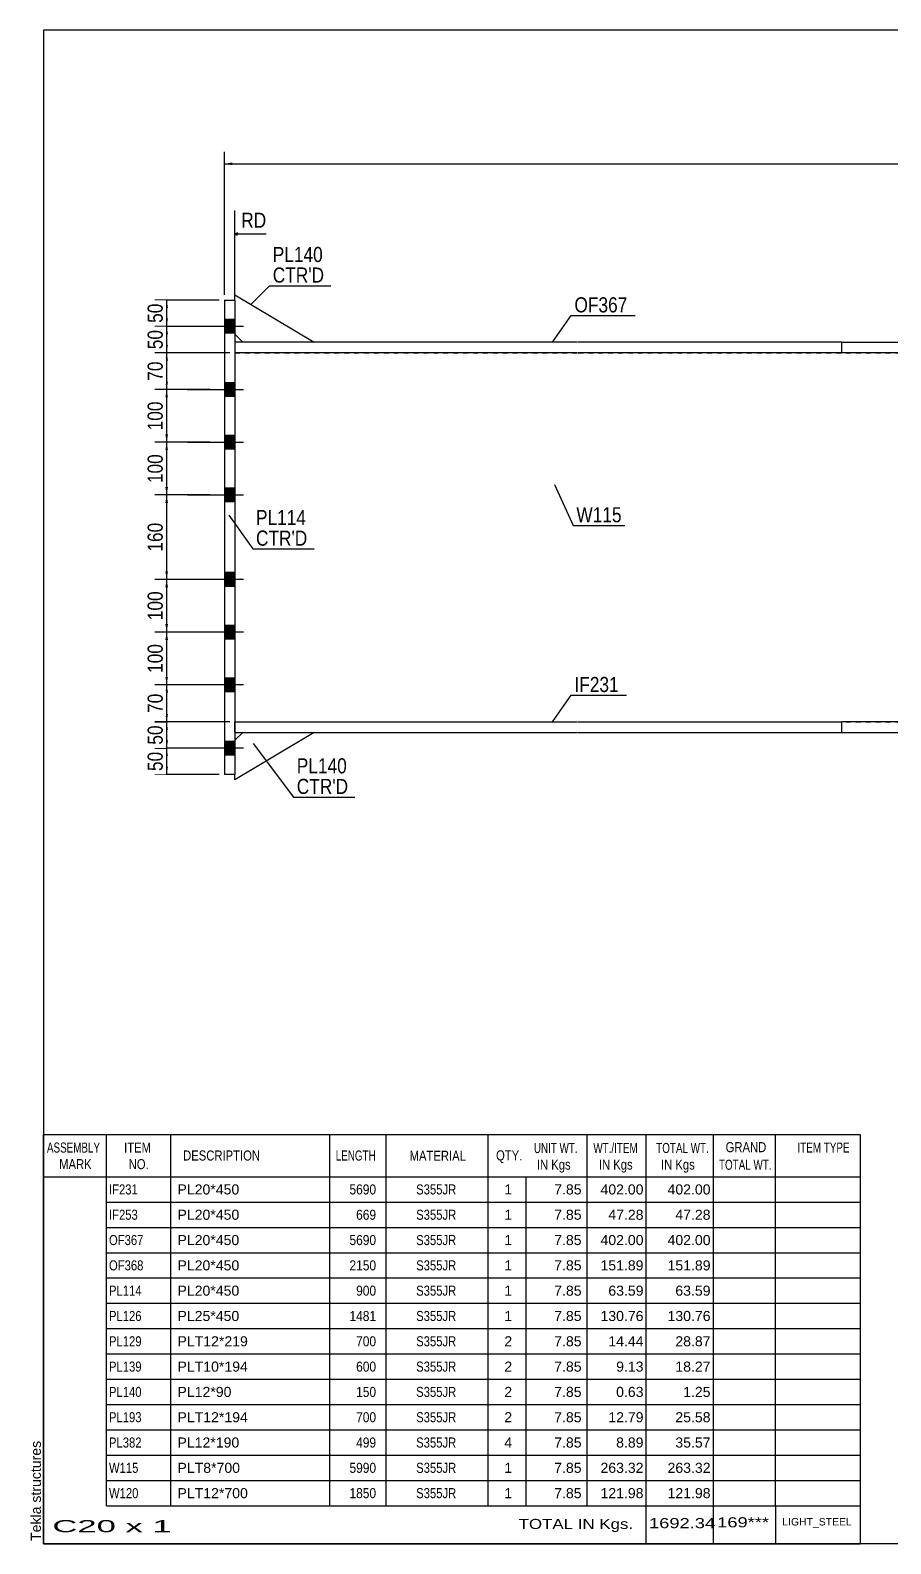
# Model space of a CAD drawing. Header units: millimetres. Extents: x -338 to 74, y -156 to 131.
# Drawn here: x -338.3 to -175.1, y -155.9 to 131.2 of the extents above; entities that cross this region are included whole.
import ezdxf

# ---------------------------------------------------------------- set-up
doc = ezdxf.new("R2010")
doc.units = ezdxf.units.MM
doc.linetypes.add('DXK_LINE_DOT1', pattern=[1.8814, 0.9407, -0.9407])
doc.styles.add('Arial', font='ARIAL.TTF', dxfattribs={"height": 0.2})
doc.styles.add('Arial Narrow', font='ARIALN.TTF', dxfattribs={"height": 0.2})

# ---------------------------------------------------------------- blocks, each defined once
blk = doc.blocks.new('Unknown-622253017-1209')
at = {"color": 5, "linetype": 'Continuous'}
for p, q in [((74.18, 131.16), (-335.82, 131.16)), ((-335.82, 131.16), (-335.82, -155.84)), ((74.18, -155.84), (74.18, 131.16)), ((-335.82, -155.84), (74.18, -155.84))]:
    blk.add_line(p, q, dxfattribs=at)
at = {"color": 174, "linetype": 'Continuous', "style": 'Arial'}
blk.add_text('Tekla structures', height=1.9102, rotation=90, dxfattribs=at).set_placement((-336.32, -155.34))
blk = doc.blocks.new('Bolt-622253017-1233 - 1230')
at = {"linetype": 'Continuous'}
for points in [[(-301.5, 76.3), (-301.5, 73.7), (-299.5, 73.7), (-299.5, 76.3)], [(-301.5, 76.3), (-301.5, 73.7), (-299.5, 73.7), (-299.5, 76.3)], [(-301.5, 64.3), (-301.5, 61.7), (-299.5, 61.7), (-299.5, 64.3)], [(-301.5, 64.3), (-301.5, 61.7), (-299.5, 61.7), (-299.5, 64.3)], [(-301.5, 54.3), (-301.5, 51.7), (-299.5, 51.7), (-299.5, 54.3)], [(-301.5, 54.3), (-301.5, 51.7), (-299.5, 51.7), (-299.5, 54.3)], [(-301.5, 44.3), (-301.5, 41.7), (-299.5, 41.7), (-299.5, 44.3)], [(-301.5, 44.3), (-301.5, 41.7), (-299.5, 41.7), (-299.5, 44.3)], [(-301.5, 28.3), (-301.5, 25.7), (-299.5, 25.7), (-299.5, 28.3)], [(-301.5, 28.3), (-301.5, 25.7), (-299.5, 25.7), (-299.5, 28.3)], [(-301.5, 18.3), (-301.5, 15.7), (-299.5, 15.7), (-299.5, 18.3)], [(-301.5, 18.3), (-301.5, 15.7), (-299.5, 15.7), (-299.5, 18.3)], [(-301.5, 8.3), (-301.5, 5.7), (-299.5, 5.7), (-299.5, 8.3)], [(-301.5, 8.3), (-301.5, 5.7), (-299.5, 5.7), (-299.5, 8.3)], [(-301.5, -3.7), (-301.5, -6.3), (-299.5, -6.3), (-299.5, -3.7)], [(-301.5, -3.7), (-301.5, -6.3), (-299.5, -6.3), (-299.5, -3.7)]]:
    blk.add_hatch(color=3, dxfattribs=at).paths.add_polyline_path(points)
at = {"color": 3, "linetype": 'Continuous'}
for p, q in [((-297.91, 75), (-308.5, 75)), ((-297.91, 75), (-308.5, 75)), ((-299.5, 76.3), (-301.5, 76.3)), ((-299.5, 76.3), (-301.5, 76.3)), ((-299.5, 73.7), (-301.5, 73.7)), ((-299.5, 73.7), (-301.5, 73.7)), ((-299.5, 64.3), (-301.5, 64.3)), ((-299.5, 64.3), (-301.5, 64.3)), ((-297.91, 63), (-308.5, 63)), ((-297.91, 63), (-308.5, 63)), ((-299.5, 61.7), (-301.5, 61.7)), ((-299.5, 61.7), (-301.5, 61.7)), ((-297.91, 53), (-308.5, 53)), ((-297.91, 53), (-308.5, 53)), ((-299.5, 54.3), (-301.5, 54.3)), ((-299.5, 54.3), (-301.5, 54.3)), ((-299.5, 51.7), (-301.5, 51.7)), ((-299.5, 51.7), (-301.5, 51.7)), ((-299.5, 44.3), (-301.5, 44.3)), ((-299.5, 44.3), (-301.5, 44.3)), ((-297.91, 43), (-308.5, 43)), ((-297.91, 43), (-308.5, 43)), ((-299.5, 41.7), (-301.5, 41.7)), ((-299.5, 41.7), (-301.5, 41.7)), ((-297.91, 27), (-308.5, 27)), ((-297.91, 27), (-308.5, 27)), ((-299.5, 28.3), (-301.5, 28.3)), ((-299.5, 28.3), (-301.5, 28.3)), ((-299.5, 25.7), (-301.5, 25.7)), ((-299.5, 25.7), (-301.5, 25.7)), ((-299.5, 18.3), (-301.5, 18.3)), ((-299.5, 18.3), (-301.5, 18.3)), ((-297.91, 17), (-308.5, 17)), ((-297.91, 17), (-308.5, 17)), ((-299.5, 15.7), (-301.5, 15.7)), ((-299.5, 15.7), (-301.5, 15.7)), ((-297.91, 7), (-308.5, 7)), ((-297.91, 7), (-308.5, 7)), ((-299.5, 8.3), (-301.5, 8.3)), ((-299.5, 8.3), (-301.5, 8.3)), ((-299.5, 5.7), (-301.5, 5.7)), ((-299.5, 5.7), (-301.5, 5.7)), ((-297.91, -5), (-308.5, -5)), ((-297.91, -5), (-308.5, -5)), ((-299.5, -3.7), (-301.5, -3.7)), ((-299.5, -3.7), (-301.5, -3.7)), ((-299.5, -6.3), (-301.5, -6.3)), ((-299.5, -6.3), (-301.5, -6.3))]:
    blk.add_line(p, q, dxfattribs=at)
blk = doc.blocks.new('Part-622253017-1252 - 1230')
at = {"color": 7, "linetype": 'DXK_LINE_DOT1'}
for p, q in [((-299.5, 70), (-299.5, 0)), ((-299.5, 70), (-234.5, 70)), ((-234.4, 70), (-154.4, 70)), ((-154.4, 70), (-154.4, 0)), ((-299.5, 0), (-234.5, 0)), ((-234.4, 0), (-154.4, 0))]:
    blk.add_line(p, q, dxfattribs=at)
blk = doc.blocks.new('Part-622253017-1305 - 1230')
at = {"color": 2, "linetype": 'Continuous'}
for p, q in [((-299.5, 80), (-299.5, 81)), ((-299.5, 81), (-284.5, 72)), ((-299.5, 73.5), (-298, 72))]:
    blk.add_line(p, q, dxfattribs=at)
at = {"color": 7, "linetype": 'DXK_LINE_DOT1'}
for p, q in [((-299.5, 80), (-299.5, 73.5)), ((-284.5, 72), (-298, 72))]:
    blk.add_line(p, q, dxfattribs=at)
blk = doc.blocks.new('Part-622253017-1310 - 1230')
at = {"color": 2, "linetype": 'Continuous'}
for p, q in [((-284.5, -2), (-299.5, -11)), ((-298, -2), (-299.5, -3.5)), ((-299.5, -11), (-299.5, -10))]:
    blk.add_line(p, q, dxfattribs=at)
at = {"color": 7, "linetype": 'DXK_LINE_DOT1'}
for p, q in [((-298, -2), (-284.5, -2)), ((-299.5, -3.5), (-299.5, -10))]:
    blk.add_line(p, q, dxfattribs=at)
blk = doc.blocks.new('Part-622253017-1339 - 1230')
at = {"color": 2, "linetype": 'Continuous'}
for p, q in [((-301.5, 80), (-299.5, 80)), ((-301.5, 80), (-301.5, -10)), ((-299.5, 80), (-299.5, -10)), ((-299.5, -10), (-301.5, -10))]:
    blk.add_line(p, q, dxfattribs=at)
blk = doc.blocks.new('Part-622253017-1519 - 1230')
at = {"color": 2, "linetype": 'Continuous'}
for p, q in [((-117.48, 0), (-184.4, 0)), ((-184.4, -2), (-184.4, 0)), ((-184.4, -2), (-117.48, -2)), ((-117.48, -2), (-117.48, 0))]:
    blk.add_line(p, q, dxfattribs=at)
blk = doc.blocks.new('Part-622253017-1541 - 1230')
at = {"color": 2, "linetype": 'Continuous'}
for p, q in [((-299.5, -2), (-299.5, 0)), ((-299.5, 0), (-234.5, 0)), ((-299.5, -2), (-234.5, -2)), ((-234.4, 0), (-184.4, 0)), ((-234.4, -2), (-184.4, -2)), ((-184.4, -2), (-184.4, 0))]:
    blk.add_line(p, q, dxfattribs=at)
blk = doc.blocks.new('Part-622253017-1585 - 1230')
at = {"color": 2, "linetype": 'Continuous'}
for p, q in [((-184.4, 70), (-184.4, 72)), ((-184.4, 72), (30.58, 72)), ((30.58, 72), (30.58, 70)), ((30.58, 70), (-184.4, 70))]:
    blk.add_line(p, q, dxfattribs=at)
blk = doc.blocks.new('Part-622253017-1607 - 1230')
at = {"color": 2, "linetype": 'Continuous'}
for p, q in [((-299.5, 72), (-299.5, 70)), ((-234.5, 72), (-299.5, 72)), ((-184.4, 72), (-234.4, 72)), ((-184.4, 70), (-184.4, 72)), ((-234.5, 70), (-299.5, 70)), ((-184.4, 70), (-234.4, 70))]:
    blk.add_line(p, q, dxfattribs=at)
blk = doc.blocks.new('StraightDimension-622253017-1668 - 1230')
at = {"linetype": 'Continuous'}
for points in [[(-312.71, 78.5), (-312.46, 80), (-312.21, 78.5)], [(-312.21, 76.5), (-312.46, 75), (-312.71, 76.5)]]:
    blk.add_hatch(color=7, dxfattribs=at).paths.add_polyline_path(points)
at = {"color": 7, "linetype": 'Continuous'}
for p, q in [((-302.5, 80), (-314.71, 80)), ((-312.46, 75), (-312.46, 80)), ((-304.21, 75), (-314.71, 75))]:
    blk.add_line(p, q, dxfattribs=at)
at = {"color": 0}
blk.add_wipeout([(-312.61, 79.93), (-316.81, 79.93), (-316.81, 75.07), (-312.61, 75.07)], dxfattribs=at)
at = {"color": 3, "style": 'Arial Narrow'}
blk.add_text('50', height=2.863, rotation=90.0002, dxfattribs=at).set_placement((-313.21, 75.67))
blk = doc.blocks.new('StraightDimension-622253017-1714 - 1230')
at = {"linetype": 'Continuous'}
for points in [[(-312.71, 41.53), (-312.46, 43.03), (-312.21, 41.53)], [(-312.21, 28.53), (-312.46, 27.03), (-312.71, 28.53)]]:
    blk.add_hatch(color=7, dxfattribs=at).paths.add_polyline_path(points)
at = {"color": 7, "linetype": 'Continuous'}
for p, q in [((-304.21, 43.03), (-314.71, 43.03)), ((-312.46, 27.03), (-312.46, 43.03)), ((-304.21, 27.03), (-314.71, 27.03))]:
    blk.add_line(p, q, dxfattribs=at)
at = {"color": 0}
blk.add_wipeout([(-312.61, 38.37), (-316.81, 38.37), (-316.81, 31.68), (-312.61, 31.68)], dxfattribs=at)
at = {"color": 3, "style": 'Arial Narrow'}
blk.add_text('160', height=2.863, rotation=90.0002, dxfattribs=at).set_placement((-313.21, 32.28))
blk = doc.blocks.new('StraightDimension-622253017-4021 - 1230')
at = {"linetype": 'Continuous'}
blk.add_hatch(color=7, dxfattribs=at).paths.add_polyline_path([(-118.98, 92), (-117.48, 91.75), (-118.98, 91.5)])
at = {"color": 7, "linetype": 'Continuous'}
for p, q in [((-117.48, 1), (-117.48, 96.25)), ((-127.54, 91.75), (-117.48, 91.75))]:
    blk.add_line(p, q, dxfattribs=at)
at = {"color": 0, "linetype": 'Continuous'}
blk.add_wipeout([(-292.97, 93.1), (-292.97, 97.3), (-298.91, 97.3), (-298.91, 93.1)], dxfattribs=at)
at = {"color": 7, "linetype": 'Continuous'}
for p, q in [((-299.5, 81), (-299.5, 97)), ((-299, 92.75), (-299.5, 92.5)), ((-299, 92.25), (-299.5, 92.5)), ((-293.57, 92.5), (-299.5, 92.5))]:
    blk.add_line(p, q, dxfattribs=at)
at = {"color": 3, "linetype": 'Continuous', "style": 'Arial Narrow'}
blk.add_text('RD', height=2.863, dxfattribs=at).set_placement((-298.31, 93.7))
at = {"color": 0}
blk.add_wipeout([(-118.25, 92.65), (-118.25, 96.85), (-126.76, 96.85), (-126.76, 92.65)], dxfattribs=at)
at = {"color": 3, "style": 'Arial Narrow'}
blk.add_text('6359', height=2.863, dxfattribs=at).set_placement((-126.16, 93.25))
blk = doc.blocks.new('StraightDimension-622253017-1728 - 1230')
at = {"linetype": 'Continuous'}
for points in [[(-312.71, -6.5), (-312.46, -5), (-312.21, -6.5)], [(-312.21, -8.5), (-312.46, -10), (-312.71, -8.5)]]:
    blk.add_hatch(color=7, dxfattribs=at).paths.add_polyline_path(points)
at = {"color": 7, "linetype": 'Continuous'}
for p, q in [((-304.22, -5), (-314.71, -5)), ((-312.46, -10), (-312.46, -5)), ((-302.5, -10), (-314.71, -10))]:
    blk.add_line(p, q, dxfattribs=at)
at = {"color": 0}
blk.add_wipeout([(-312.61, -5.07), (-316.81, -5.07), (-316.81, -9.93), (-312.61, -9.93)], dxfattribs=at)
at = {"color": 3, "style": 'Arial Narrow'}
blk.add_text('50', height=2.863, rotation=90.0002, dxfattribs=at).set_placement((-313.21, -9.33))
blk = doc.blocks.new('StraightDimension-622253017-1721 - 1230')
at = {"linetype": 'Continuous'}
for points in [[(-312.71, 25.53), (-312.46, 27.03), (-312.21, 25.53)], [(-312.21, 18.53), (-312.46, 17.03), (-312.71, 18.53)]]:
    blk.add_hatch(color=7, dxfattribs=at).paths.add_polyline_path(points)
at = {"color": 7, "linetype": 'Continuous'}
for p, q in [((-304.21, 27.03), (-314.71, 27.03)), ((-312.46, 17.03), (-312.46, 27.03)), ((-304.21, 17.03), (-314.71, 17.03))]:
    blk.add_line(p, q, dxfattribs=at)
at = {"color": 0}
blk.add_wipeout([(-312.61, 25.37), (-316.81, 25.37), (-316.81, 18.68), (-312.61, 18.68)], dxfattribs=at)
at = {"color": 3, "style": 'Arial Narrow'}
blk.add_text('100', height=2.863, rotation=90.0002, dxfattribs=at).set_placement((-313.21, 19.28))
blk = doc.blocks.new('StraightDimension-622253017-1680 - 1230')
at = {"linetype": 'Continuous'}
for points in [[(-312.71, 73.5), (-312.46, 75), (-312.21, 73.5)], [(-312.21, 71.5), (-312.46, 70), (-312.71, 71.5)]]:
    blk.add_hatch(color=7, dxfattribs=at).paths.add_polyline_path(points)
at = {"color": 7, "linetype": 'Continuous'}
for p, q in [((-304.21, 75), (-314.71, 75)), ((-312.46, 70), (-312.46, 75)), ((-300.5, 70), (-314.71, 70))]:
    blk.add_line(p, q, dxfattribs=at)
at = {"color": 0}
blk.add_wipeout([(-312.61, 74.93), (-316.81, 74.93), (-316.81, 70.07), (-312.61, 70.07)], dxfattribs=at)
at = {"color": 3, "style": 'Arial Narrow'}
blk.add_text('50', height=2.863, rotation=90.0002, dxfattribs=at).set_placement((-313.21, 70.67))
blk = doc.blocks.new('StraightDimension-622253017-1754 - 1230')
at = {"linetype": 'Continuous'}
for points in [[(-312.71, -1.5), (-312.46, 0), (-312.21, -1.5)], [(-312.21, -3.5), (-312.46, -5), (-312.71, -3.5)]]:
    blk.add_hatch(color=7, dxfattribs=at).paths.add_polyline_path(points)
at = {"color": 7, "linetype": 'Continuous'}
for p, q in [((-300.5, 0), (-314.71, 0)), ((-312.46, -5), (-312.46, 0)), ((-304.22, -5), (-314.71, -5))]:
    blk.add_line(p, q, dxfattribs=at)
at = {"color": 0}
blk.add_wipeout([(-312.61, -0.07), (-316.81, -0.07), (-316.81, -4.93), (-312.61, -4.93)], dxfattribs=at)
at = {"color": 3, "style": 'Arial Narrow'}
blk.add_text('50', height=2.863, rotation=90.0002, dxfattribs=at).set_placement((-313.21, -4.33))
blk = doc.blocks.new('StraightDimension-622253017-1689 - 1230')
at = {"linetype": 'Continuous'}
for points in [[(-312.71, 68.5), (-312.46, 70), (-312.21, 68.5)], [(-312.21, 64.53), (-312.46, 63.03), (-312.71, 64.53)]]:
    blk.add_hatch(color=7, dxfattribs=at).paths.add_polyline_path(points)
at = {"color": 7, "linetype": 'Continuous'}
for p, q in [((-300.5, 70), (-314.71, 70)), ((-312.46, 63.03), (-312.46, 70)), ((-304.21, 63.03), (-314.71, 63.03))]:
    blk.add_line(p, q, dxfattribs=at)
at = {"color": 0}
blk.add_wipeout([(-312.61, 68.94), (-316.81, 68.94), (-316.81, 64.09), (-312.61, 64.09)], dxfattribs=at)
at = {"color": 3, "style": 'Arial Narrow'}
blk.add_text('70', height=2.863, rotation=90.0002, dxfattribs=at).set_placement((-313.21, 64.69))
blk = doc.blocks.new('StraightDimension-622253017-1700 - 1230')
at = {"linetype": 'Continuous'}
for points in [[(-312.71, 61.53), (-312.46, 63.03), (-312.21, 61.53)], [(-312.21, 54.53), (-312.46, 53.03), (-312.71, 54.53)]]:
    blk.add_hatch(color=7, dxfattribs=at).paths.add_polyline_path(points)
at = {"color": 7, "linetype": 'Continuous'}
for p, q in [((-304.21, 63.03), (-314.71, 63.03)), ((-312.46, 53.03), (-312.46, 63.03)), ((-304.21, 53.03), (-314.71, 53.03))]:
    blk.add_line(p, q, dxfattribs=at)
at = {"color": 0}
blk.add_wipeout([(-312.61, 61.37), (-316.81, 61.37), (-316.81, 54.68), (-312.61, 54.68)], dxfattribs=at)
at = {"color": 3, "style": 'Arial Narrow'}
blk.add_text('100', height=2.863, rotation=90.0002, dxfattribs=at).set_placement((-313.21, 55.28))
blk = doc.blocks.new('StraightDimension-622253017-1707 - 1230')
at = {"linetype": 'Continuous'}
for points in [[(-312.71, 51.53), (-312.46, 53.03), (-312.21, 51.53)], [(-312.21, 44.53), (-312.46, 43.03), (-312.71, 44.53)]]:
    blk.add_hatch(color=7, dxfattribs=at).paths.add_polyline_path(points)
at = {"color": 7, "linetype": 'Continuous'}
for p, q in [((-304.21, 53.03), (-314.71, 53.03)), ((-312.46, 43.03), (-312.46, 53.03)), ((-304.21, 43.03), (-314.71, 43.03))]:
    blk.add_line(p, q, dxfattribs=at)
at = {"color": 0}
blk.add_wipeout([(-312.61, 51.37), (-316.81, 51.37), (-316.81, 44.68), (-312.61, 44.68)], dxfattribs=at)
at = {"color": 3, "style": 'Arial Narrow'}
blk.add_text('100', height=2.863, rotation=90.0002, dxfattribs=at).set_placement((-313.21, 45.28))
blk = doc.blocks.new('StraightDimension-622253017-1738 - 1230')
at = {"linetype": 'Continuous'}
for points in [[(-312.71, 15.53), (-312.46, 17.03), (-312.21, 15.53)], [(-312.21, 8.53), (-312.46, 7.03), (-312.71, 8.53)]]:
    blk.add_hatch(color=7, dxfattribs=at).paths.add_polyline_path(points)
at = {"color": 7, "linetype": 'Continuous'}
for p, q in [((-304.21, 17.03), (-314.71, 17.03)), ((-312.46, 7.03), (-312.46, 17.03)), ((-304.21, 7.03), (-314.71, 7.03))]:
    blk.add_line(p, q, dxfattribs=at)
at = {"color": 0}
blk.add_wipeout([(-312.61, 15.37), (-316.81, 15.37), (-316.81, 8.68), (-312.61, 8.68)], dxfattribs=at)
at = {"color": 3, "style": 'Arial Narrow'}
blk.add_text('100', height=2.863, rotation=90.0002, dxfattribs=at).set_placement((-313.21, 9.28))
blk = doc.blocks.new('StraightDimension-622253017-1745 - 1230')
at = {"linetype": 'Continuous'}
for points in [[(-312.71, 5.53), (-312.46, 7.03), (-312.21, 5.53)], [(-312.21, 1.5), (-312.46, 0), (-312.71, 1.5)]]:
    blk.add_hatch(color=7, dxfattribs=at).paths.add_polyline_path(points)
at = {"color": 7, "linetype": 'Continuous'}
for p, q in [((-304.21, 7.03), (-314.71, 7.03)), ((-312.46, 0), (-312.46, 7.03)), ((-300.5, 0), (-314.71, 0))]:
    blk.add_line(p, q, dxfattribs=at)
at = {"color": 0}
blk.add_wipeout([(-312.61, 5.94), (-316.81, 5.94), (-316.81, 1.09), (-312.61, 1.09)], dxfattribs=at)
at = {"color": 3, "style": 'Arial Narrow'}
blk.add_text('70', height=2.863, rotation=90.0002, dxfattribs=at).set_placement((-313.21, 1.69))
blk = doc.blocks.new('StraightDimension-622253017-1763 - 1230')
at = {"linetype": 'Continuous'}
for points in [[(-300, 105.58), (-301.5, 105.83), (-300, 106.08)], [(29.24, 106.08), (30.74, 105.83), (29.24, 105.58)]]:
    blk.add_hatch(color=7, dxfattribs=at).paths.add_polyline_path(points)
at = {"color": 7, "linetype": 'Continuous'}
for p, q in [((-301.5, 81), (-301.5, 108.08)), ((30.74, 73), (30.74, 108.08)), ((-301.5, 105.83), (30.74, 105.83))]:
    blk.add_line(p, q, dxfattribs=at)
at = {"color": 0}
blk.add_wipeout([(-131.12, 105.98), (-131.12, 110.18), (-139.63, 110.18), (-139.63, 105.98)], dxfattribs=at)
at = {"color": 3, "style": 'Arial Narrow'}
blk.add_text('7861', height=2.863, dxfattribs=at).set_placement((-139.03, 106.58))
blk = doc.blocks.new('CBS_BOM-622253017-7740')
at = {"color": 7, "linetype": 'Continuous'}
for p, q in [((-335.85, -86.27), (-335.85, -78.27)), ((-335.85, -78.27), (-180.93, -78.27)), ((-323.85, -86.27), (-323.85, -78.27)), ((-311.66, -86.27), (-311.66, -78.27)), ((-281.5, -86.27), (-281.5, -78.27)), ((-270.82, -86.27), (-270.82, -78.27)), ((-251.5, -86.27), (-251.5, -78.27)), ((-232.7, -86.27), (-232.7, -78.27)), ((-221.49, -86.27), (-221.49, -78.27)), ((-208.7, -86.27), (-208.7, -78.27)), ((-196.95, -86.27), (-196.95, -78.27)), ((-180.93, -78.28), (-180.94, -86.26)), ((-335.85, -86.27), (-180.93, -86.27)), ((-335.85, -91.07), (-335.85, -86.27)), ((-323.85, -91.07), (-323.85, -86.27)), ((-311.66, -91.07), (-311.66, -86.27)), ((-281.5, -91.07), (-281.5, -86.27)), ((-270.82, -91.07), (-270.82, -86.27)), ((-251.5, -91.07), (-251.5, -86.27)), ((-244.24, -91.07), (-244.24, -86.27)), ((-232.7, -91.07), (-232.7, -86.27)), ((-221.49, -91.07), (-221.49, -86.27)), ((-208.7, -91.07), (-208.7, -86.27)), ((-196.94, -91.07), (-196.94, -86.27)), ((-180.93, -86.27), (-180.93, -91.07)), ((-335.85, -95.87), (-335.85, -91.07)), ((-323.85, -91.07), (-180.93, -91.07)), ((-323.85, -95.87), (-323.85, -91.07)), ((-311.66, -95.87), (-311.66, -91.07)), ((-281.5, -95.87), (-281.5, -91.07)), ((-270.82, -95.87), (-270.82, -91.07)), ((-251.5, -95.87), (-251.5, -91.07)), ((-244.24, -95.87), (-244.24, -91.07)), ((-232.7, -95.87), (-232.7, -91.07)), ((-221.49, -95.87), (-221.49, -91.07)), ((-208.7, -95.87), (-208.7, -91.07)), ((-196.94, -95.87), (-196.94, -91.07)), ((-180.93, -91.07), (-180.93, -95.87)), ((-335.85, -100.67), (-335.85, -95.87)), ((-323.85, -95.87), (-180.93, -95.87)), ((-323.85, -100.67), (-323.85, -95.87)), ((-311.66, -100.67), (-311.66, -95.87)), ((-281.5, -100.67), (-281.5, -95.87)), ((-270.82, -100.67), (-270.82, -95.87)), ((-251.5, -100.67), (-251.5, -95.87)), ((-244.24, -100.67), (-244.24, -95.87)), ((-232.7, -100.67), (-232.7, -95.87)), ((-221.49, -100.67), (-221.49, -95.87)), ((-208.7, -100.67), (-208.7, -95.87)), ((-196.94, -100.67), (-196.94, -95.87)), ((-180.93, -95.87), (-180.93, -100.67)), ((-335.85, -105.47), (-335.85, -100.67)), ((-323.85, -100.67), (-180.93, -100.67)), ((-323.85, -105.47), (-323.85, -100.67)), ((-311.66, -105.47), (-311.66, -100.67)), ((-281.5, -105.47), (-281.5, -100.67)), ((-270.82, -105.47), (-270.82, -100.67)), ((-251.5, -105.47), (-251.5, -100.67)), ((-244.24, -105.47), (-244.24, -100.67)), ((-232.7, -105.47), (-232.7, -100.67)), ((-221.49, -105.47), (-221.49, -100.67)), ((-208.7, -105.47), (-208.7, -100.67)), ((-196.94, -105.47), (-196.94, -100.67)), ((-180.93, -100.67), (-180.93, -105.47)), ((-335.85, -110.27), (-335.85, -105.47)), ((-323.85, -105.47), (-180.93, -105.47)), ((-323.85, -110.27), (-323.85, -105.47)), ((-311.66, -110.27), (-311.66, -105.47)), ((-281.5, -110.27), (-281.5, -105.47)), ((-270.82, -110.27), (-270.82, -105.47)), ((-251.5, -110.27), (-251.5, -105.47)), ((-244.24, -110.27), (-244.24, -105.47)), ((-232.7, -110.27), (-232.7, -105.47)), ((-221.49, -110.27), (-221.49, -105.47)), ((-208.7, -110.27), (-208.7, -105.47)), ((-196.94, -110.27), (-196.94, -105.47)), ((-180.93, -105.47), (-180.93, -110.27)), ((-335.85, -115.07), (-335.85, -110.27)), ((-323.85, -110.27), (-180.93, -110.27)), ((-323.85, -115.07), (-323.85, -110.27)), ((-311.66, -115.07), (-311.66, -110.27)), ((-281.5, -115.07), (-281.5, -110.27)), ((-270.82, -115.07), (-270.82, -110.27)), ((-251.5, -115.07), (-251.5, -110.27)), ((-244.24, -115.07), (-244.24, -110.27)), ((-232.7, -115.07), (-232.7, -110.27)), ((-221.49, -115.07), (-221.49, -110.27)), ((-208.7, -115.07), (-208.7, -110.27)), ((-196.94, -115.07), (-196.94, -110.27)), ((-180.93, -110.27), (-180.93, -115.07)), ((-335.85, -119.87), (-335.85, -115.07)), ((-323.85, -115.07), (-180.93, -115.07)), ((-323.85, -119.87), (-323.85, -115.07)), ((-311.66, -119.87), (-311.66, -115.07)), ((-281.5, -119.87), (-281.5, -115.07)), ((-270.82, -119.87), (-270.82, -115.07)), ((-251.5, -119.87), (-251.5, -115.07)), ((-244.24, -119.87), (-244.24, -115.07)), ((-232.7, -119.87), (-232.7, -115.07)), ((-221.49, -119.87), (-221.49, -115.07)), ((-208.7, -119.87), (-208.7, -115.07)), ((-196.94, -119.87), (-196.94, -115.07)), ((-180.93, -115.07), (-180.93, -119.87)), ((-335.85, -124.67), (-335.85, -119.87)), ((-323.85, -119.87), (-180.93, -119.87)), ((-323.85, -124.67), (-323.85, -119.87)), ((-311.66, -124.67), (-311.66, -119.87)), ((-281.5, -124.67), (-281.5, -119.87)), ((-270.82, -124.67), (-270.82, -119.87)), ((-251.5, -124.67), (-251.5, -119.87)), ((-244.24, -124.67), (-244.24, -119.87)), ((-232.7, -124.67), (-232.7, -119.87)), ((-221.49, -124.67), (-221.49, -119.87)), ((-208.7, -124.67), (-208.7, -119.87)), ((-196.94, -124.67), (-196.94, -119.87)), ((-180.93, -119.87), (-180.93, -124.67)), ((-335.85, -129.47), (-335.85, -124.67)), ((-323.85, -124.67), (-180.93, -124.67)), ((-323.85, -129.47), (-323.85, -124.67)), ((-311.66, -129.47), (-311.66, -124.67)), ((-281.5, -129.47), (-281.5, -124.67)), ((-270.82, -129.47), (-270.82, -124.67)), ((-251.5, -129.47), (-251.5, -124.67)), ((-244.24, -129.47), (-244.24, -124.67)), ((-232.7, -129.47), (-232.7, -124.67)), ((-221.49, -129.47), (-221.49, -124.67)), ((-208.7, -129.47), (-208.7, -124.67)), ((-196.94, -129.47), (-196.94, -124.67)), ((-180.93, -124.67), (-180.93, -129.47)), ((-335.85, -134.27), (-335.85, -129.47)), ((-323.85, -129.47), (-180.93, -129.47)), ((-323.85, -134.27), (-323.85, -129.47)), ((-311.66, -134.27), (-311.66, -129.47)), ((-281.5, -134.27), (-281.5, -129.47)), ((-270.82, -134.27), (-270.82, -129.47)), ((-251.5, -134.27), (-251.5, -129.47)), ((-244.24, -134.27), (-244.24, -129.47)), ((-232.7, -134.27), (-232.7, -129.47)), ((-221.49, -134.27), (-221.49, -129.47)), ((-208.7, -134.27), (-208.7, -129.47)), ((-196.94, -134.27), (-196.94, -129.47)), ((-180.93, -129.47), (-180.93, -134.27)), ((-335.85, -139.07), (-335.85, -134.27)), ((-323.85, -134.27), (-180.93, -134.27)), ((-323.85, -139.07), (-323.85, -134.27)), ((-311.66, -139.07), (-311.66, -134.27)), ((-281.5, -139.07), (-281.5, -134.27)), ((-270.82, -139.07), (-270.82, -134.27)), ((-251.5, -139.07), (-251.5, -134.27)), ((-244.24, -139.07), (-244.24, -134.27)), ((-232.7, -139.07), (-232.7, -134.27)), ((-221.49, -139.07), (-221.49, -134.27)), ((-208.7, -139.07), (-208.7, -134.27)), ((-196.94, -139.07), (-196.94, -134.27)), ((-180.93, -134.27), (-180.93, -139.07)), ((-335.85, -143.87), (-335.85, -139.07)), ((-323.85, -139.07), (-180.93, -139.07)), ((-323.85, -143.87), (-323.85, -139.07)), ((-311.66, -143.87), (-311.66, -139.07)), ((-281.5, -143.87), (-281.5, -139.07)), ((-270.82, -143.87), (-270.82, -139.07)), ((-251.5, -143.87), (-251.5, -139.07)), ((-244.24, -143.87), (-244.24, -139.07)), ((-232.7, -143.87), (-232.7, -139.07)), ((-221.49, -143.87), (-221.49, -139.07)), ((-208.7, -143.87), (-208.7, -139.07)), ((-196.94, -143.87), (-196.94, -139.07)), ((-180.93, -139.07), (-180.93, -143.87)), ((-335.85, -148.67), (-335.85, -143.87)), ((-323.85, -143.87), (-180.93, -143.87)), ((-323.85, -148.67), (-323.85, -143.87)), ((-311.66, -148.67), (-311.66, -143.87)), ((-281.5, -148.67), (-281.5, -143.87)), ((-270.82, -148.67), (-270.82, -143.87)), ((-251.5, -148.67), (-251.5, -143.87)), ((-244.24, -148.67), (-244.24, -143.87)), ((-232.7, -148.67), (-232.7, -143.87)), ((-221.49, -148.67), (-221.49, -143.87)), ((-208.7, -148.67), (-208.7, -143.87)), ((-196.94, -148.67), (-196.94, -143.87)), ((-180.93, -143.87), (-180.93, -148.67)), ((-335.85, -155.87), (-335.85, -148.69)), ((-323.85, -148.67), (-180.93, -148.67)), ((-221.49, -155.87), (-221.49, -148.69)), ((-208.7, -155.87), (-208.7, -148.69)), ((-196.9, -155.87), (-196.9, -148.69)), ((-180.93, -148.67), (-180.93, -155.87)), ((-335.85, -155.87), (-180.93, -155.87))]:
    blk.add_line(p, q, dxfattribs=at)
at = {"color": 3, "linetype": 'Continuous', "style": 'Arial'}
for s, height, width, p in [('ASSEMBLY', 1.91, 0.7, (-335.17, -81.69)), ('ITEM', 1.91, 0.8, (-320.53, -81.69)), ('UNIT WT.', 1.91, 0.7, (-242.81, -81.77)), ('WT./ITEM', 1.91, 0.7, (-231.52, -81.77)), ('TOTAL WT.', 1.91, 0.7, (-219.59, -81.77)), ('GRAND', 1.91, 0.8, (-206.43, -81.61)), ('ITEM TYPE', 1.91, 0.7, (-192.79, -81.69)), ('MARK', 1.91, 0.8, (-332.85, -84.83)), ('NO.', 1.91, 0.8, (-319.67, -84.83)), ('DESCRIPTION', 1.9102, 0.8, (-309.34, -83.2)), ('LENGTH', 1.91, 0.7, (-280.39, -83.2)), ('MATERIAL', 1.91, 0.8, (-266.37, -83.25)), ('QTY.', 1.91, 0.8, (-249.98, -83.17)), ('IN Kgs', 1.91, 0.8, (-242.24, -84.91)), ('IN Kgs', 1.91, 0.8, (-230.48, -84.91)), ('IN Kgs', 1.91, 0.8, (-218.69, -84.91)), ('TOTAL WT.', 1.91, 0.7, (-207.69, -84.95))]:
    blk.add_text(s, height=height, dxfattribs=dict(at, width=width)).set_placement(p)
at = {"color": 7, "linetype": 'Continuous', "style": 'Arial'}
for s, width, p in [('IF231', 0.8, (-323.4, -89.63)), ('5690', 0.85, (-277.78, -89.63)), ('S355JR', 0.8, (-265.13, -89.63)), ('IF253', 0.8, (-323.4, -94.43)), ('669', 0.85, (-276.52, -94.43)), ('S355JR', 0.8, (-265.13, -94.43)), ('OF367', 0.8, (-323.4, -99.23)), ('5690', 0.85, (-277.78, -99.23)), ('S355JR', 0.8, (-265.13, -99.23)), ('OF368', 0.8, (-323.4, -104.03)), ('2150', 0.85, (-277.78, -104.03)), ('S355JR', 0.8, (-265.13, -104.03)), ('PL114', 0.8, (-323.4, -108.83)), ('900', 0.85, (-276.52, -108.83)), ('S355JR', 0.8, (-265.13, -108.83)), ('PL126', 0.8, (-323.4, -113.63)), ('1481', 0.85, (-277.78, -113.63)), ('S355JR', 0.8, (-265.13, -113.63)), ('PL129', 0.8, (-323.4, -118.43)), ('700', 0.85, (-276.52, -118.43)), ('S355JR', 0.8, (-265.13, -118.43)), ('PL139', 0.8, (-323.4, -123.23)), ('600', 0.85, (-276.52, -123.23)), ('S355JR', 0.8, (-265.13, -123.23)), ('PL140', 0.8, (-323.4, -128.03)), ('150', 0.85, (-276.52, -128.03)), ('S355JR', 0.8, (-265.13, -128.03)), ('PL193', 0.8, (-323.4, -132.83)), ('700', 0.85, (-276.52, -132.83)), ('S355JR', 0.8, (-265.13, -132.83)), ('PL382', 0.8, (-323.4, -137.63)), ('499', 0.85, (-276.52, -137.63)), ('S355JR', 0.8, (-265.13, -137.63)), ('W115', 0.8, (-323.4, -142.43)), ('5990', 0.85, (-277.78, -142.43)), ('S355JR', 0.8, (-265.13, -142.43)), ('W120', 0.8, (-323.4, -147.23)), ('1850', 0.85, (-277.78, -147.23)), ('S355JR', 0.8, (-265.13, -147.23))]:
    blk.add_text(s, height=1.91, dxfattribs=dict(at, width=width)).set_placement(p)
for s, p in [('PL20*450', (-310.41, -89.63)), ('1', (-248.41, -89.63)), ('7.85', (-238.95, -89.63)), ('402.00', (-230.17, -89.63)), ('402.00', (-217.45, -89.63)), ('PL20*450', (-310.41, -94.43)), ('1', (-248.41, -94.43)), ('7.85', (-238.95, -94.43)), ('47.28', (-228.68, -94.43)), ('47.28', (-215.97, -94.43)), ('PL20*450', (-310.41, -99.23)), ('1', (-248.41, -99.23)), ('7.85', (-238.95, -99.23)), ('402.00', (-230.17, -99.23)), ('402.00', (-217.45, -99.23)), ('PL20*450', (-310.41, -104.03)), ('1', (-248.41, -104.03)), ('7.85', (-238.95, -104.03)), ('151.89', (-230.17, -104.03)), ('151.89', (-217.45, -104.03)), ('PL20*450', (-310.41, -108.83)), ('1', (-248.41, -108.83)), ('7.85', (-238.95, -108.83)), ('63.59', (-228.68, -108.83)), ('63.59', (-215.97, -108.83)), ('PL25*450', (-310.41, -113.63)), ('1', (-248.41, -113.63)), ('7.85', (-238.95, -113.63)), ('130.76', (-230.17, -113.63)), ('130.76', (-217.45, -113.63)), ('PLT12*219', (-310.41, -118.43)), ('2', (-248.41, -118.43)), ('7.85', (-238.95, -118.43)), ('14.44', (-228.68, -118.43)), ('28.87', (-215.97, -118.43)), ('PLT10*194', (-310.41, -123.23)), ('2', (-248.41, -123.23)), ('7.85', (-238.95, -123.23)), ('9.13', (-227.2, -123.23)), ('18.27', (-215.97, -123.23)), ('PL12*90', (-310.41, -128.03)), ('2', (-248.41, -128.03)), ('7.85', (-238.95, -128.03)), ('0.63', (-227.2, -128.03)), ('1.25', (-214.49, -128.03)), ('PLT12*194', (-310.41, -132.83)), ('2', (-248.41, -132.83)), ('7.85', (-238.95, -132.83)), ('12.79', (-228.68, -132.83)), ('25.58', (-215.97, -132.83)), ('PL12*190', (-310.41, -137.63)), ('4', (-248.41, -137.63)), ('7.85', (-238.95, -137.63)), ('8.89', (-227.2, -137.63)), ('35.57', (-215.97, -137.63)), ('PLT8*700', (-310.41, -142.43)), ('1', (-248.41, -142.43)), ('7.85', (-238.95, -142.43)), ('263.32', (-230.17, -142.43)), ('263.32', (-217.45, -142.43)), ('PLT12*700', (-310.41, -147.23)), ('1', (-248.41, -147.23)), ('7.85', (-238.95, -147.23)), ('121.98', (-230.17, -147.23)), ('121.98', (-217.45, -147.23))]:
    blk.add_text(s, height=1.91, dxfattribs=at).set_placement(p)
at = {"color": 6, "linetype": 'Continuous', "style": 'Arial'}
for s, height, width, p in [('C20 x 1', 2.292, 2.05, (-334.13, -153.68)), ('TOTAL IN Kgs.', 1.9102, 1.2, (-245.69, -153.07)), ('1692.34', 1.91, 1.3, (-220.96, -152.92)), ('169***', 1.91, 1.3, (-208.03, -152.76))]:
    blk.add_text(s, height=height, dxfattribs=dict(at, width=width)).set_placement(p)
blk.add_text('LIGHT_STEEL', height=1.4135, dxfattribs=at).set_placement((-195.68, -152.41))
blk = doc.blocks.new('Mark-622253017-1247 - 1230')
at = {"color": 0}
blk.add_wipeout([(-226.15, 37.85), (-226.15, 40.85), (-234.74, 40.85), (-234.74, 37.85)], dxfattribs=at)
blk.add_wipeout([(-226.15, 37.85), (-226.15, 40.85), (-234.74, 40.85), (-234.74, 37.85)], dxfattribs=at)
at = {"color": 7, "linetype": 'Continuous'}
for p, q in [((-238.87, 44.99), (-235.34, 37.25)), ((-235.34, 37.25), (-225.55, 37.25))]:
    blk.add_line(p, q, dxfattribs=at)
at = {"color": 3, "style": 'Arial Narrow'}
blk.add_text('W115', height=2.863, dxfattribs=at).set_placement((-234.74, 37.85))
blk = doc.blocks.new('Mark-622253017-1537 - 1230')
at = {"color": 0}
blk.add_wipeout([(-226.71, 5.66), (-226.71, 8.66), (-235.11, 8.66), (-235.11, 5.66)], dxfattribs=at)
blk.add_wipeout([(-226.71, 5.66), (-226.71, 8.66), (-235.11, 8.66), (-235.11, 5.66)], dxfattribs=at)
at = {"color": 7, "linetype": 'Continuous'}
for p, q in [((-239.25, 0), (-235.71, 5.06)), ((-235.71, 5.06), (-225.21, 5.06))]:
    blk.add_line(p, q, dxfattribs=at)
at = {"color": 3, "style": 'Arial Narrow'}
blk.add_text('IF231', height=2.863, dxfattribs=at).set_placement((-235.11, 5.66))
blk = doc.blocks.new('Mark-622253017-1306 - 1230')
at = {"color": 0}
blk.add_wipeout([(-278.27, -9.77), (-278.27, -6.77), (-287.78, -6.77), (-287.78, -9.77)], dxfattribs=at)
blk.add_wipeout([(-278.27, -9.77), (-278.27, -6.77), (-287.78, -6.77), (-287.78, -9.77)], dxfattribs=at)
blk.add_wipeout([(-278.02, -13.67), (-278.02, -10.67), (-287.78, -10.67), (-287.78, -13.67)], dxfattribs=at)
blk.add_wipeout([(-278.02, -13.67), (-278.02, -10.67), (-287.78, -10.67), (-287.78, -13.67)], dxfattribs=at)
at = {"color": 7, "linetype": 'Continuous'}
for p, q in [((-296.03, -4.09), (-288.38, -14.27)), ((-288.38, -14.27), (-276.77, -14.27))]:
    blk.add_line(p, q, dxfattribs=at)
at = {"color": 3, "style": 'Arial Narrow'}
blk.add_text('PL140', height=2.863, dxfattribs=at).set_placement((-287.78, -9.77))
at = {"color": 1, "style": 'Arial Narrow'}
blk.add_text("CTR'D", height=2.863, dxfattribs=at).set_placement((-287.78, -13.67))
blk = doc.blocks.new('Mark-622253017-1301 - 1230')
at = {"color": 0}
blk.add_wipeout([(-282.83, 87.21), (-282.83, 90.21), (-292.34, 90.21), (-292.34, 87.21)], dxfattribs=at)
blk.add_wipeout([(-282.83, 87.21), (-282.83, 90.21), (-292.34, 90.21), (-292.34, 87.21)], dxfattribs=at)
blk.add_wipeout([(-282.58, 83.31), (-282.58, 86.31), (-292.34, 86.31), (-292.34, 83.31)], dxfattribs=at)
blk.add_wipeout([(-282.58, 83.31), (-282.58, 86.31), (-292.34, 86.31), (-292.34, 83.31)], dxfattribs=at)
at = {"color": 7, "linetype": 'Continuous'}
for p, q in [((-296.47, 79.17), (-292.94, 82.71)), ((-292.94, 82.71), (-281.33, 82.71))]:
    blk.add_line(p, q, dxfattribs=at)
at = {"color": 3, "style": 'Arial Narrow'}
blk.add_text('PL140', height=2.863, dxfattribs=at).set_placement((-292.34, 87.21))
at = {"color": 1, "style": 'Arial Narrow'}
blk.add_text("CTR'D", height=2.863, dxfattribs=at).set_placement((-292.34, 83.31))
blk = doc.blocks.new('Mark-622253017-1335 - 1230')
at = {"color": 0}
blk.add_wipeout([(-286.01, 37.31), (-286.01, 40.31), (-295.52, 40.31), (-295.52, 37.31)], dxfattribs=at)
blk.add_wipeout([(-286.01, 37.31), (-286.01, 40.31), (-295.52, 40.31), (-295.52, 37.31)], dxfattribs=at)
blk.add_wipeout([(-285.76, 33.41), (-285.76, 36.41), (-295.52, 36.41), (-295.52, 33.41)], dxfattribs=at)
blk.add_wipeout([(-285.76, 33.41), (-285.76, 36.41), (-295.52, 36.41), (-295.52, 33.41)], dxfattribs=at)
at = {"color": 7, "linetype": 'Continuous'}
for p, q in [((-300.69, 39.19), (-296.12, 32.81)), ((-296.12, 32.81), (-284.51, 32.81))]:
    blk.add_line(p, q, dxfattribs=at)
at = {"color": 3, "style": 'Arial Narrow'}
blk.add_text('PL114', height=2.863, dxfattribs=at).set_placement((-295.52, 37.31))
at = {"color": 1, "style": 'Arial Narrow'}
blk.add_text("CTR'D", height=2.863, dxfattribs=at).set_placement((-295.52, 33.41))
blk = doc.blocks.new('Mark-622253017-1603 - 1230')
at = {"color": 0}
blk.add_wipeout([(-225.06, 77.66), (-225.06, 80.66), (-235.11, 80.66), (-235.11, 77.66)], dxfattribs=at)
blk.add_wipeout([(-225.06, 77.66), (-225.06, 80.66), (-235.11, 80.66), (-235.11, 77.66)], dxfattribs=at)
at = {"color": 7, "linetype": 'Continuous'}
for p, q in [((-239.25, 72), (-235.71, 77.06)), ((-235.71, 77.06), (-223.56, 77.06))]:
    blk.add_line(p, q, dxfattribs=at)
at = {"color": 3, "style": 'Arial Narrow'}
blk.add_text('OF367', height=2.863, dxfattribs=at).set_placement((-235.11, 77.66))

msp = doc.modelspace()

# ---------------------------------------------------------------- block references
for name in ['Unknown-622253017-1209', 'Part-622253017-1305 - 1230', 'Part-622253017-1339 - 1230', 'Bolt-622253017-1233 - 1230', 'Part-622253017-1607 - 1230', 'Part-622253017-1585 - 1230', 'Part-622253017-1252 - 1230', 'Part-622253017-1541 - 1230', 'Part-622253017-1310 - 1230', 'Part-622253017-1519 - 1230', 'CBS_BOM-622253017-7740']:
    msp.add_blockref(name, (0, 0))

# ---------------------------------------------------------------- next in the draw order: block references
for name in ['StraightDimension-622253017-4021 - 1230', 'StraightDimension-622253017-1668 - 1230', 'StraightDimension-622253017-1714 - 1230', 'StraightDimension-622253017-1728 - 1230', 'Mark-622253017-1306 - 1230']:
    msp.add_blockref(name, (0, 0))

# ---------------------------------------------------------------- next in the draw order: block references
for name in ['StraightDimension-622253017-1680 - 1230', 'Mark-622253017-1247 - 1230', 'Mark-622253017-1335 - 1230', 'StraightDimension-622253017-1721 - 1230', 'Mark-622253017-1537 - 1230', 'StraightDimension-622253017-1754 - 1230']:
    msp.add_blockref(name, (0, 0))

# ---------------------------------------------------------------- next in the draw order: block references
for name in ['StraightDimension-622253017-1763 - 1230', 'StraightDimension-622253017-1689 - 1230', 'StraightDimension-622253017-1738 - 1230']:
    msp.add_blockref(name, (0, 0))

# ---------------------------------------------------------------- next in the draw order: block references
for name in ['Mark-622253017-1301 - 1230', 'Mark-622253017-1603 - 1230', 'StraightDimension-622253017-1700 - 1230', 'StraightDimension-622253017-1745 - 1230']:
    msp.add_blockref(name, (0, 0))

# ---------------------------------------------------------------- next in the draw order: block references
msp.add_blockref('StraightDimension-622253017-1707 - 1230', (0, 0))

doc.saveas('drawing.dxf')
